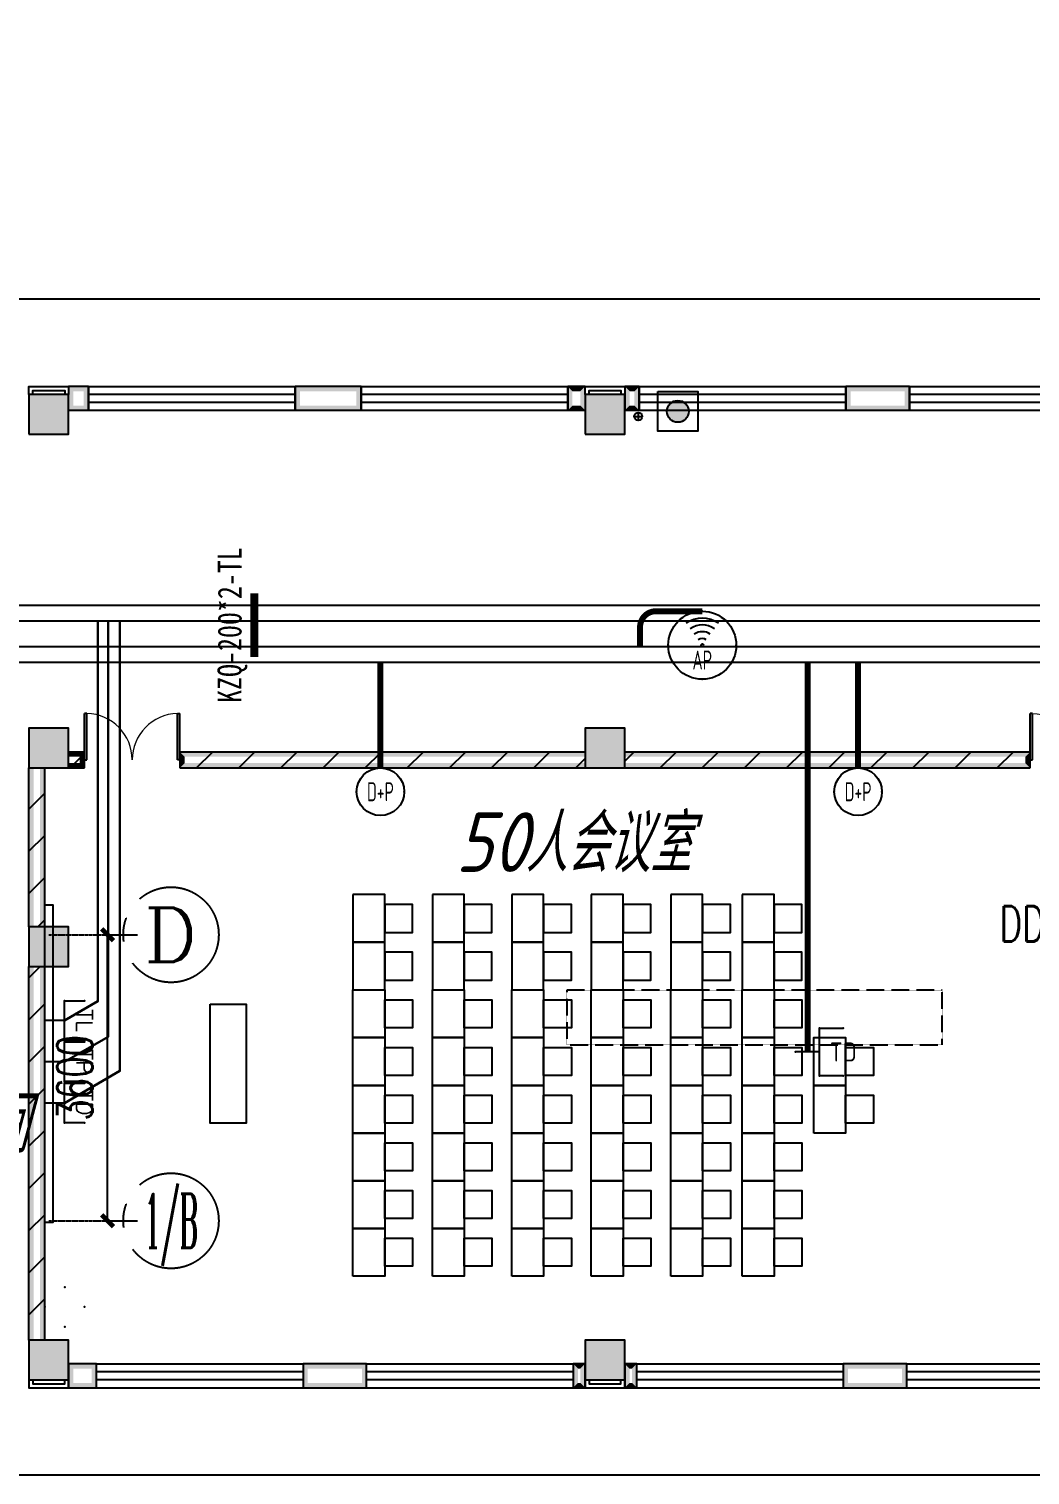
# Model space of a CAD drawing. Extents: x 1241380 to 1952554, y 1012187 to 1766051.
# Drawn here: x 1637665 to 1650265, y 1203521 to 1221721 of the extents above; entities that cross this region are included whole.
import ezdxf
from ezdxf.enums import TextEntityAlignment as Align

# ---------------------------------------------------------------- set-up
doc = ezdxf.new("R2010")
doc.units = 0
doc.linetypes.add('CENTER', pattern=[2, 1.25, -0.25, 0.25, -0.25])
doc.linetypes.add('DASH', pattern=[0.35, 0.25, -0.1])
for name, color, linetype in [('1-建筑底图', 8, 'Continuous'), ('AXIS', 251, 'CENTER'), ('AXIS_TEXT', 7, 'Continuous'), ('CABLETRAY_PDS', 4, 'Continuous'), ('DOTLN', 2, 'DASH'), ('EQUIP-插座', 3, 'Continuous'), ('EQUIP-照明', 3, 'Continuous'), ('EQUIP-通讯', 3, 'Continuous'), ('PUB_DIM', 11, 'Continuous'), ('PUB_HATCH', 8, 'Continuous'), ('WIRE-综合布线', 5, 'Continuous'), ('光纤点位', 3, 'Continuous'), ('内网桥架', 1, 'Continuous'), ('填充', 8, 'Continuous'), ('家具', 8, 'Continuous'), ('抗震支吊架', 2, 'Continuous'), ('排水', 153, 'Continuous'), ('红机电话', 3, 'Continuous'), ('蓝机电话', 3, 'Continuous')]:
    doc.layers.add(name, color=color, linetype=linetype)
doc.layers.add('内网线路', color=1, linetype='Continuous', lineweight=30)
doc.layers.get('EQUIP-插座').off()
doc.styles.add('_TCH_AXIS', font='COMPLEX', dxfattribs={"bigfont": 'GBCBIG'})
doc.styles.add('_TCH_DIM', font='SIMPLEX', dxfattribs={"bigfont": 'GBCBIG'})
doc.styles.add('_TCH_DIM_T3', font='SIMPLEX', dxfattribs={"width": 0.705882, "bigfont": 'GBCBIG'})
doc.styles.add('_TEL_ATTDEF', font='GBENOR', dxfattribs={"width": 0.8, "height": 3, "bigfont": 'GBCBIG'})
doc.styles.add('_TEL_DIM', font='SIMPLEX', dxfattribs={"width": 0.8, "height": 3.5, "bigfont": 'HZTXT'})
doc.styles.add('COMPLEX', font='COMPLEX')
doc.styles.add('kzcad', font='', dxfattribs={"width": 0.8})
doc.styles.get("Standard").update_dxf_attribs({"font": 'gbeitc.shx', "bigfont": 'gbcbig.shx'})
doc.styles.get('kzcad').set_extended_font_data('SimSun')
doc.linetypes.add('JIEDI', pattern='A,1.25,-0.25,0.25,-0.25,0.625,["/",Standard,S=0.6,R=0,X=0,Y=-0.3],0.625,-0.25,0.25,-0.25', length=4)
doc.dimstyles.new('_TCH_ARCH&&150', dxfattribs={"dimtxt": 446.25, "dimasz": 150, "dimexe": 375, "dimexo": 450, "dimgap": 189.375, "dimtad": 1, "dimdec": 0, "dimzin": 0, "dimdsep": 46, "dimtxsty": '_TCH_DIM_T3', "dimblk": 'ARCHTICK', "dimcen": 0.09, "dimclrt": 7, "dimazin": 2, "dimtfac": 1, "dimtdec": 0, "dimtix": 1, "dimtmove": 2, "dimatfit": 3, "dimfxl": 1, "dimtolj": 1, "dimtzin": 0, "dimarcsym": 0})
pattern_1 = [(45, (-636285.87, -718395.4), (-265.16515, 265.16515), [])]

# ---------------------------------------------------------------- blocks, each defined once
blk = doc.blocks.new('123')
at = {"layer": '家具'}
for points in [[(574640, 809993), (574640, 809393), (574240, 809393), (574240, 809993)], [(575540, 809993), (575540, 809393), (575140, 809393), (575140, 809993)], [(576540, 809993), (576540, 809393), (576140, 809393), (576140, 809993)], [(577540, 809993), (577540, 809393), (577140, 809393), (577140, 809993)], [(578540, 809993), (578540, 809393), (578140, 809393), (578140, 809993)], [(579540, 809993), (579540, 809393), (579140, 809393), (579140, 809993)], [(574240, 809868), (574240, 809518), (573890, 809518), (573890, 809868)], [(575140, 809868), (575140, 809518), (574790, 809518), (574790, 809868)], [(576140, 809868), (576140, 809518), (575790, 809518), (575790, 809868)], [(577140, 809868), (577140, 809518), (576790, 809518), (576790, 809868)], [(578140, 809868), (578140, 809518), (577790, 809518), (577790, 809868)], [(579140, 809868), (579140, 809518), (578790, 809518), (578790, 809868)], [(583418, 805865), (583418, 809865), (583318, 809865), (583318, 805865)], [(574640, 809393), (574640, 808793), (574240, 808793), (574240, 809393)], [(575540, 809393), (575540, 808793), (575140, 808793), (575140, 809393)], [(576540, 809393), (576540, 808793), (576140, 808793), (576140, 809393)], [(577540, 809393), (577540, 808793), (577140, 808793), (577140, 809393)], [(578540, 809393), (578540, 808793), (578140, 808793), (578140, 809393)], [(579540, 809393), (579540, 808793), (579140, 808793), (579140, 809393)], [(574240, 809268), (574240, 808918), (573890, 808918), (573890, 809268)], [(575140, 809268), (575140, 808918), (574790, 808918), (574790, 809268)], [(576140, 809268), (576140, 808918), (575790, 808918), (575790, 809268)], [(577140, 809268), (577140, 808918), (576790, 808918), (576790, 809268)], [(578140, 809268), (578140, 808918), (577790, 808918), (577790, 809268)], [(579140, 809268), (579140, 808918), (578790, 808918), (578790, 809268)], [(574240, 808318), (574240, 808668), (573890, 808668), (573890, 808318)], [(574640, 808193), (574640, 808793), (574240, 808793), (574240, 808193)], [(575140, 808318), (575140, 808668), (574790, 808668), (574790, 808318)], [(575540, 808193), (575540, 808793), (575140, 808793), (575140, 808193)], [(576140, 808318), (576140, 808668), (575790, 808668), (575790, 808318)], [(576540, 808193), (576540, 808793), (576140, 808793), (576140, 808193)], [(577140, 808318), (577140, 808668), (576790, 808668), (576790, 808318)], [(577540, 808193), (577540, 808793), (577140, 808793), (577140, 808193)], [(578140, 808318), (578140, 808668), (577790, 808668), (577790, 808318)], [(578540, 808193), (578540, 808793), (578140, 808793), (578140, 808193)], [(579140, 808318), (579140, 808668), (578790, 808668), (578790, 808318)], [(579540, 808193), (579540, 808793), (579140, 808793), (579140, 808193)], [(581335, 808615), (580885, 808615), (580885, 807115), (581335, 807115)], [(573740, 807593), (573740, 808193), (573340, 808193), (573340, 807593)], [(574640, 807593), (574640, 808193), (574240, 808193), (574240, 807593)], [(575540, 807593), (575540, 808193), (575140, 808193), (575140, 807593)], [(576540, 807593), (576540, 808193), (576140, 808193), (576140, 807593)], [(577540, 807593), (577540, 808193), (577140, 808193), (577140, 807593)], [(578540, 807593), (578540, 808193), (578140, 808193), (578140, 807593)], [(579540, 807593), (579540, 808193), (579140, 808193), (579140, 807593)], [(573340, 807718), (573340, 808068), (572990, 808068), (572990, 807718)], [(574240, 807718), (574240, 808068), (573890, 808068), (573890, 807718)], [(575140, 807718), (575140, 808068), (574790, 808068), (574790, 807718)], [(576140, 807718), (576140, 808068), (575790, 808068), (575790, 807718)], [(577140, 807718), (577140, 808068), (576790, 808068), (576790, 807718)], [(578140, 807718), (578140, 808068), (577790, 808068), (577790, 807718)], [(579140, 807718), (579140, 808068), (578790, 808068), (578790, 807718)], [(573740, 806993), (573740, 807593), (573340, 807593), (573340, 806993)], [(574640, 806993), (574640, 807593), (574240, 807593), (574240, 806993)], [(575540, 806993), (575540, 807593), (575140, 807593), (575140, 806993)], [(576540, 806993), (576540, 807593), (576140, 807593), (576140, 806993)], [(577540, 806993), (577540, 807593), (577140, 807593), (577140, 806993)], [(578540, 806993), (578540, 807593), (578140, 807593), (578140, 806993)], [(579540, 806993), (579540, 807593), (579140, 807593), (579140, 806993)], [(573340, 807118), (573340, 807468), (572990, 807468), (572990, 807118)], [(574240, 807118), (574240, 807468), (573890, 807468), (573890, 807118)], [(575140, 807118), (575140, 807468), (574790, 807468), (574790, 807118)], [(576140, 807118), (576140, 807468), (575790, 807468), (575790, 807118)], [(577140, 807118), (577140, 807468), (576790, 807468), (576790, 807118)], [(578140, 807118), (578140, 807468), (577790, 807468), (577790, 807118)], [(579140, 807118), (579140, 807468), (578790, 807468), (578790, 807118)], [(574640, 806393), (574640, 806993), (574240, 806993), (574240, 806393)], [(575540, 806393), (575540, 806993), (575140, 806993), (575140, 806393)], [(576540, 806393), (576540, 806993), (576140, 806993), (576140, 806393)], [(577540, 806393), (577540, 806993), (577140, 806993), (577140, 806393)], [(578540, 806393), (578540, 806993), (578140, 806993), (578140, 806393)], [(579540, 806393), (579540, 806993), (579140, 806993), (579140, 806393)], [(574240, 806518), (574240, 806868), (573890, 806868), (573890, 806518)], [(575140, 806518), (575140, 806868), (574790, 806868), (574790, 806518)], [(576140, 806518), (576140, 806868), (575790, 806868), (575790, 806518)], [(577140, 806518), (577140, 806868), (576790, 806868), (576790, 806518)], [(578140, 806518), (578140, 806868), (577790, 806868), (577790, 806518)], [(579140, 806518), (579140, 806868), (578790, 806868), (578790, 806518)], [(574240, 805918), (574240, 806268), (573890, 806268), (573890, 805918)], [(574640, 805793), (574640, 806393), (574240, 806393), (574240, 805793)], [(575140, 805918), (575140, 806268), (574790, 806268), (574790, 805918)], [(575540, 805793), (575540, 806393), (575140, 806393), (575140, 805793)], [(576140, 805918), (576140, 806268), (575790, 806268), (575790, 805918)], [(576540, 805793), (576540, 806393), (576140, 806393), (576140, 805793)], [(577140, 805918), (577140, 806268), (576790, 806268), (576790, 805918)], [(577540, 805793), (577540, 806393), (577140, 806393), (577140, 805793)], [(578140, 805918), (578140, 806268), (577790, 806268), (577790, 805918)], [(578540, 805793), (578540, 806393), (578140, 806393), (578140, 805793)], [(579140, 805918), (579140, 806268), (578790, 806268), (578790, 805918)], [(579540, 805793), (579540, 806393), (579140, 806393), (579140, 805793)], [(574640, 805193), (574640, 805793), (574240, 805793), (574240, 805193)], [(575540, 805193), (575540, 805793), (575140, 805793), (575140, 805193)], [(576540, 805193), (576540, 805793), (576140, 805793), (576140, 805193)], [(577540, 805193), (577540, 805793), (577140, 805793), (577140, 805193)], [(578540, 805193), (578540, 805793), (578140, 805793), (578140, 805193)], [(579540, 805193), (579540, 805793), (579140, 805793), (579140, 805193)], [(574240, 805318), (574240, 805668), (573890, 805668), (573890, 805318)], [(575140, 805318), (575140, 805668), (574790, 805668), (574790, 805318)], [(576140, 805318), (576140, 805668), (575790, 805668), (575790, 805318)], [(577140, 805318), (577140, 805668), (576790, 805668), (576790, 805318)], [(578140, 805318), (578140, 805668), (577790, 805668), (577790, 805318)], [(579140, 805318), (579140, 805668), (578790, 805668), (578790, 805318)]]:
    blk.add_lwpolyline(points, close=True, dxfattribs=at)
blk = doc.blocks.new('_AXISO')
blk.add_circle((0, 0), 0.5)
at = {"layer": 'AXIS_TEXT', "style": 'COMPLEX', "width": 1.041667}
blk.add_attdef('A', text='', height=0.56, dxfattribs=at).set_placement((-0.25, -0.28), (0.25, -0.28), align=Align.FIT)
blk = doc.blocks.new('_ArchTick')
at = {"color": 0, "linetype": 'ByBlock', "const_width": 0.4}
blk.add_lwpolyline([(-0.5, -0.5), (0.5, 0.5)], dxfattribs=at)
blk = doc.blocks.new('*D46')
at = {"layer": 'Defpoints', "color": 0}
for p in [(994108, 780792), (994598, 780792), (994108, 777192)]:
    blk.add_point(p, dxfattribs=at)
at = {"layer": 'PUB_DIM', "color": 0, "lineweight": -2, "transparency": 16777216}
for p, q in [((994558, 780792), (994973, 780792)), ((994598, 777192), (994598, 780792)), ((994558, 777192), (994973, 777192))]:
    blk.add_line(p, q, dxfattribs=at)
at = {"layer": 'PUB_DIM', "color": 0, "lineweight": -2, "transparency": 16777216, "xscale": 150, "yscale": 150, "zscale": 150}
for p, rotation in [((994598, 780792), 90), ((994598, 777192), 270)]:
    blk.add_blockref('_ArchTick', p, dxfattribs=dict(at, rotation=rotation))
at = {"layer": 'PUB_DIM', "color": 7, "transparency": 16777216, "insert": (994186, 778992), "char_height": 446.2, "attachment_point": 5, "rotation": 90, "style": '_TCH_DIM_T3'}
blk.add_mtext('\\A1;3600', dxfattribs=at)
blk = doc.blocks.new('ng')
at = {"layer": '排水'}
for p, q in [((345991, 781358), (346091, 781358)), ((346041, 781408), (346041, 781308))]:
    blk.add_line(p, q, dxfattribs=at)
blk.add_circle((346041, 781358), 50, dxfattribs=at)
blk = doc.blocks.new('雨水管')
at = {"layer": '排水'}
blk.add_blockref('ng', (655236, -122908), dxfattribs=at)
blk = doc.blocks.new('xfjyc')
at = {"layer": '填充'}
h = blk.add_hatch(color=1, dxfattribs=at)
h.dxf.hatch_style = 1
edge = h.paths.add_edge_path()
edge.add_arc((250, 250), 137, 0, 360)
blk.add_lwpolyline([(0, 500), (500, 500), (500, 0), (0, 0)], close=True)
at = {"color": 1}
blk.add_circle((250, 250), 137, dxfattribs=at)
blk = doc.blocks.new('xfjyc2')
blk.add_blockref('xfjyc', (74867, 14037))
blk = doc.blocks.new('$DorLib2D$00000002')
at = {"color": 0}
for p, q in [((-0.5, 0), (-0.5, 0.4875)), ((-0.475, 0.4875), (-0.5, 0.4875)), ((-0.475, 0), (-0.475, 0.4875)), ((0.475, 0), (0.475, 0.4875)), ((0.475, 0.4875), (0.5, 0.4875)), ((0.5, 0), (0.5, 0.4875)), ((-0.5, 0), (-0.475, 0)), ((0.5, 0), (0.475, 0))]:
    blk.add_line(p, q, dxfattribs=at)
at = {"color": 0, "lineweight": 13}
for centre, start, end in [((-0.4875, 0), 0, 88.53072), ((0.4875, 0), 91.46928, 180)]:
    blk.add_arc(centre, 0.4875, start, end, dxfattribs=at)
blk = doc.blocks.new('_FZH')
blk.add_lwpolyline([(-0.5, -0.5), (0.5, -0.5), (0.5, 0.5), (-0.5, 0.5)], close=True)
at = {"layer": 'PUB_HATCH'}
blk.add_solid([(-0.5, -0.5), (0.5, -0.5), (-0.5, 0.5), (0.5, 0.5)], dxfattribs=at)
blk = doc.blocks.new('$WINLIB2D$00000001')
at = {"color": 0}
for points in [[(-0.5, 0.5), (-0.5, -0.5)], [(-0.5, 0.5), (0.5, 0.5)], [(0.5, -0.5), (0.5, 0.5)], [(0.5, 0.1667), (-0.5, 0.1667)], [(0.5, -0.1667), (-0.5, -0.1667)], [(-0.5, -0.5), (0.5, -0.5)]]:
    blk.add_lwpolyline(points, dxfattribs=at)
blk = doc.blocks.new('$equip$00002670')
for p, q in [((-0.5, 0.499), (-0.5, 0.999)), ((0.5, 0.999), (0.5, 0.499)), ((0.5, 0.499), (-0.5, 0.499)), ((0, 0.5), (0, 0))]:
    blk.add_line(p, q)
for p in [(-0.5, 0.999), (0.5, 0.999), (-0.5, 0.499), (0.5, 0.499), (0, 0)]:
    blk.add_point(p)
at = {"color": 7, "style": '_TEL_DIM'}
blk.add_attdef('$TEXT$', text='', height=0.4, dxfattribs=at).set_placement((0, 0.999), align=Align.MIDDLE_CENTER)
at = {"color": 7, "style": '_TEL_DIM', "flags": 1}
blk.add_attdef('A', text='', height=0.000025, dxfattribs=at).set_placement((0, 0), align=Align.MIDDLE_CENTER)
blk = doc.blocks.new('$equip_U$00000091(win7-PC-wzy)')
for radius in [0.714, 0.0272]:
    blk.add_circle((0, 0), radius)
for radius in [0.571, 0.428, 0.285, 0.143]:
    blk.add_arc((0, 0), radius, 53.7049, 126.2951)
for p in [(0, 0.714), (-0.714, 0), (0.714, 0), (0, -0.714)]:
    blk.add_point(p)
at = {"color": 7, "style": '_TEL_DIM', "flags": 1}
for tag in ['A', 'REMARK']:
    blk.add_attdef(tag, text='', height=0.00002, dxfattribs=at).set_placement((0, 0), align=Align.MIDDLE_CENTER)
at = {"color": 7, "style": '_TEL_DIM', "width": 0.7}
blk.add_attdef('$TEXT$', text='', height=0.4, dxfattribs=at).set_placement((0, -0.31), align=Align.MIDDLE_CENTER)
blk = doc.blocks.new('$equip$00001239')
for p, q in [((-0.5, 1.05), (-0.5, 1)), ((0.5, 1), (-0.5, 1)), ((0.5, 1.05), (0.5, 1)), ((0.5, 0.5), (-0.5, 0.5)), ((0, 0.5), (0, 0))]:
    blk.add_line(p, q)
blk.add_arc((0, 1), 0.5, 180, 0)
for points in [[(0, 0.75), (-0.433, 0.75), (0, 1), (-0.5, 1)], [(0, 0.567), (-0.25, 0.567), (0, 0.75), (-0.433, 0.75)], [(0, 0.5), (0, 0.5), (0, 0.567), (-0.25, 0.567)]]:
    blk.add_solid(points)
at = {"layer": 'EQUIP-照明'}
for p in [(0, 1), (-0.5, 0.5), (0.5, 0.5), (0, 0)]:
    blk.add_point(p, dxfattribs=at)
at = {"layer": 'EQUIP-照明', "flags": 9}
blk.add_attdef('A', (0, 0), '', height=0.00002, dxfattribs=at)
blk = doc.blocks.new('$equip$00001867')
for p, q in [((-0.5, 0.499), (-0.5, 0.999)), ((0.5, 0.999), (0.5, 0.499)), ((0.5, 0.499), (-0.5, 0.499)), ((0, 0.5), (0, 0))]:
    blk.add_line(p, q)
for p in [(-0.5, 0.999), (0.5, 0.999), (-0.5, 0.499), (0.5, 0.499), (0, 0)]:
    blk.add_point(p)
at = {"color": 7, "style": '_TEL_DIM'}
blk.add_attdef('$TEXT$', text='', height=0.4, dxfattribs=at).set_placement((0, 0.999), align=Align.MIDDLE_CENTER)
at = {"color": 7, "style": '_TEL_DIM', "flags": 1}
blk.add_attdef('A', text='', height=0.00002, dxfattribs=at).set_placement((0, 0), align=Align.MIDDLE_CENTER)
blk = doc.blocks.new('A$C4A9128F6')
at = {"layer": 'DOTLN', "linetype": 'DASH'}
blk.add_lwpolyline([(6771, -77932.4), (11493.5, -77932.4), (11493.5, -77242.2), (6771, -77242.2)], close=True, dxfattribs=at)
at = {"layer": '内网桥架'}
for p, q in [((-8671.5, -72400.1), (36372.8, -72400.1)), ((36372.8, -72600.1), (-8671.5, -72600.1))]:
    blk.add_line(p, q, dxfattribs=at)
at = {"layer": '内网线路'}
for points in [[(449.7, -77626.3), (867.6, -77383.2), (867.6, -72600.1)], [(449.7, -78144.6), (998.6, -77830.3), (998.6, -72600.1)], [(449.7, -78664.6), (1146.2, -78260.2), (1146.2, -72600.1)]]:
    blk.add_lwpolyline(points, dxfattribs=at)
at = {"layer": 'EQUIP-插座', "xscale": 500, "yscale": 500, "zscale": 500, "rotation": 270}
blk.add_blockref('$equip$00001239', (200.2, -81230.2), dxfattribs=at)
at = {"layer": '光纤点位', "xscale": 500, "yscale": 500, "zscale": 500, "rotation": 270}
blk.add_blockref('$equip$00002670', (200.2, -78664.6), dxfattribs=at).add_auto_attribs({'$TEXT$': 'TD'})
at = {"layer": '红机电话', "xscale": 500, "yscale": 500, "zscale": 500, "rotation": 270}
blk.add_blockref('$equip$00001867', (200.2, -78144.6), dxfattribs=at).add_auto_attribs({'$TEXT$': 'TP'})
at = {"layer": '蓝机电话', "xscale": 500, "yscale": 500, "zscale": 500, "rotation": 270}
blk.add_blockref('$equip$00001867', (200.2, -77626.3), dxfattribs=at).add_auto_attribs({'$TEXT$': 'TL'})
blk = doc.blocks.new('$equip_U$00000080(win7-PC-wzy)')
blk.add_circle((0, 0.5), 0.5)
for p in [(0, 0.999), (-0.5, 0.5), (0.5, 0.5)]:
    blk.add_point(p)
at = {"color": 7, "style": '_TEL_DIM', "width": 0.7}
blk.add_attdef('$TEXT$', text='', height=0.4, dxfattribs=at).set_placement((0, 0.5), align=Align.MIDDLE_CENTER)
at = {"color": 7, "style": '_TEL_DIM', "flags": 1}
for tag in ['A', 'REMARK']:
    blk.add_attdef(tag, text='', height=0.00002, dxfattribs=at).set_placement((0, 0), align=Align.MIDDLE_CENTER)
blk = doc.blocks.new('ERT')
at = {"layer": 'AXIS'}
for p, q in [((993858.2, 780792.1), (994796.2, 780792.1)), ((993858.2, 777192.1), (994796.2, 777192.1))]:
    blk.add_line(p, q, dxfattribs=at)
ref = blk.add_blockref('_AXISO', (995396.2, 780792.1), dxfattribs=dict(at, xscale=1200, yscale=1200, zscale=1200))
ref.add_attrib('A', 'D', dxfattribs={"layer": 'AXIS_TEXT', "height": 678.8, "style": '_TCH_AXIS', "width": 1.235294}).set_placement((995056.8, 780452.7), (995735.6, 780452.7), align=Align.FIT)
ref = blk.add_blockref('_AXISO', (995396.2, 777192.1), dxfattribs=dict(at, xscale=1200, yscale=1200, zscale=1200))
ref.add_attrib('A', '1/B', dxfattribs={"layer": 'AXIS_TEXT', "height": 678.82, "style": '_TCH_AXIS', "width": 0.388889}).set_placement((995056.8, 776852.7), (995735.6, 776852.7), align=Align.FIT)
at = {"layer": 'PUB_DIM'}
dim = blk.add_aligned_dim(p1=(994108.2, 777192.1), p2=(994108.2, 780792.1), distance=-490.2, dimstyle='_TCH_ARCH&&150', dxfattribs=at)
dim.commit()
dim.dimension.update_dxf_attribs({"geometry": '*D46', "text_midpoint": (994185.9, 778992.1)})
blk = doc.blocks.new('1-一层建筑底图')
at = {"layer": '1-建筑底图'}
for points in [[(67400, 14450), (66900, 14450), (66960, 14390), (67340, 14390)], [(66900, 14450), (66900, 13950), (66960, 14010), (66960, 14390)], [(67400, 13950), (67400, 14450), (67340, 14390), (67340, 14010)], [(67650, 14550), (67400, 14550), (67460, 14490), (67590, 14490)], [(67400, 14550), (67400, 14250), (67460, 14310), (67460, 14490)], [(67650, 14250), (67650, 14550), (67590, 14490), (67590, 14310)], [(71081, 14550), (70250, 14550), (70310, 14490), (71021, 14490)], [(70250, 14550), (70250, 14250), (70310, 14310), (70310, 14490)], [(71081, 14250), (71081, 14550), (71021, 14490), (71021, 14310)], [(73900, 14550), (73681, 14550), (73741, 14490), (73840, 14490)], [(73681, 14550), (73681, 14250), (73741, 14310), (73741, 14490)], [(73900, 14250), (73900, 14450), (73900, 14450), (73900, 14550), (73840, 14490), (73840, 14310)], [(74400, 14450), (73900, 14450), (73960, 14390), (74340, 14390)], [(73900, 14450), (73900, 13950), (73960, 14010), (73960, 14390)], [(74400, 13950), (74400, 14450), (74340, 14390), (74340, 14010)], [(74581, 14550), (74400, 14550), (74460, 14490), (74521, 14490)], [(74400, 14550), (74400, 14250), (74460, 14310), (74460, 14490)], [(74581, 14250), (74581, 14550), (74521, 14490), (74521, 14310)], [(77981, 14550), (77181, 14550), (77241, 14490), (77921, 14490)], [(77181, 14550), (77181, 14250), (77241, 14310), (77241, 14490)], [(77981, 14250), (77981, 14550), (77921, 14490), (77921, 14310)], [(67400, 14250), (67650, 14250), (67590, 14310), (67460, 14310)], [(70250, 14250), (71081, 14250), (71021, 14310), (70310, 14310)], [(73900, 14250), (73900, 14250), (73840, 14310), (73741, 14310), (73681, 14250)], [(74400, 14250), (74581, 14250), (74521, 14310), (74460, 14310)], [(77181, 14250), (77981, 14250), (77921, 14310), (77241, 14310)], [(66900, 13950), (67400, 13950), (67340, 14010), (66960, 14010)], [(73900, 13950), (74400, 13950), (74340, 14010), (73960, 14010)], [(67400, 10250), (66900, 10250), (66960, 10190), (67340, 10190)], [(66900, 10250), (66900, 9750), (66960, 9810), (66960, 10190)], [(67400, 9750), (67400, 10250), (67340, 10190), (67340, 9810)], [(74400, 10250), (73900, 10250), (73960, 10190), (74340, 10190)], [(73900, 10250), (73900, 9750), (73960, 9810), (73960, 10190)], [(74400, 9750), (74400, 10250), (74340, 10190), (74340, 9810)], [(67400, 9950), (67400, 9890), (67540, 9890), (67600, 9950)], [(67600, 9750), (67600, 9950), (67540, 9890), (67540, 9810)], [(73900, 9890), (73900, 9950), (68800, 9950), (68860, 9890)], [(68800, 9950), (68800, 9750), (68860, 9810), (68860, 9890)], [(74400, 9950), (74400, 9890), (79440, 9890), (79500, 9950)], [(79500, 9750), (79500, 9950), (79440, 9890), (79440, 9810)], [(66900, 9750), (67400, 9750), (67340, 9810), (66960, 9810)], [(66960, 9750), (66900, 9750), (66900, 7750), (66960, 7750)], [(67100, 9750), (67040, 9750), (67040, 7750), (67100, 7750)], [(67400, 9810), (67400, 9750), (67600, 9750), (67540, 9810)], [(73900, 9750), (73900, 9810), (68860, 9810), (68800, 9750)], [(73900, 9750), (74400, 9750), (74340, 9810), (73960, 9810)], [(74400, 9810), (74400, 9750), (79500, 9750), (79440, 9810)], [(67400, 7750), (66900, 7750), (66960, 7690), (67340, 7690)], [(66900, 7750), (66900, 7250), (66960, 7310), (66960, 7690)], [(67400, 7250), (67400, 7750), (67340, 7690), (67340, 7310)], [(66900, 7250), (67400, 7250), (67340, 7310), (66960, 7310)], [(66960, 7250), (66900, 7250), (66900, 2550), (66960, 2550)], [(67100, 7250), (67040, 7250), (67040, 2550), (67100, 2550)], [(67400, 2550), (66900, 2550), (66960, 2490), (67340, 2490)], [(66900, 2550), (66900, 2050), (66960, 2110), (66960, 2490)], [(67400, 2050), (67400, 2550), (67340, 2490), (67340, 2110)], [(74400, 2550), (73900, 2550), (73960, 2490), (74340, 2490)], [(73900, 2550), (73900, 2050), (73960, 2110), (73960, 2490)], [(74400, 2050), (74400, 2550), (74340, 2490), (74340, 2110)], [(67750, 2250), (67400, 2250), (67460, 2190), (67690, 2190)], [(67400, 2250), (67400, 1950), (67460, 2010), (67460, 2190)], [(67750, 1950), (67750, 2250), (67690, 2190), (67690, 2010)], [(71150, 2250), (70350, 2250), (70410, 2190), (71090, 2190)], [(70350, 2250), (70350, 1950), (70410, 2010), (70410, 2190)], [(71150, 1950), (71150, 2250), (71090, 2190), (71090, 2010)], [(73900, 2250), (73750, 2250), (73810, 2190), (73840, 2190)], [(73750, 2250), (73750, 1950), (73810, 2010), (73810, 2190)], [(73900, 1950), (73900, 2250), (73840, 2190), (73840, 2010)], [(74550, 2250), (74400, 2250), (74460, 2190), (74490, 2190)], [(74400, 2250), (74400, 1950), (74460, 2010), (74460, 2190)], [(74550, 1950), (74550, 2250), (74490, 2190), (74490, 2010)], [(77950, 2250), (77150, 2250), (77210, 2190), (77890, 2190)], [(77150, 2250), (77150, 1950), (77210, 2010), (77210, 2190)], [(77950, 1950), (77950, 2250), (77890, 2190), (77890, 2010)], [(66900, 2050), (67400, 2050), (67340, 2110), (66960, 2110)], [(67400, 1950), (67750, 1950), (67690, 2010), (67460, 2010)], [(70350, 1950), (71150, 1950), (71090, 2010), (70410, 2010)], [(73750, 1950), (73900, 1950), (73840, 2010), (73810, 2010)], [(73900, 2050), (74400, 2050), (74340, 2110), (73960, 2110)], [(74400, 1950), (74550, 1950), (74490, 2010), (74460, 2010)], [(77150, 1950), (77950, 1950), (77890, 2010), (77210, 2010)]]:
    blk.add_hatch(color=8, dxfattribs=at).paths.add_polyline_path(points)
h = blk.add_hatch(dxfattribs=at)
h.set_pattern_fill('普通砖', color=8, scale=150, style=0)
h.set_pattern_definition(pattern_1)
h.paths.add_polyline_path([(67400, 9950), (67400, 9750), (67600, 9750), (67600, 9950)])
h = blk.add_hatch(dxfattribs=at)
h.set_pattern_fill('普通砖', color=8, scale=150, style=0)
h.set_pattern_definition(pattern_1)
h.paths.add_polyline_path([(73900, 9750), (73900, 9950), (68800, 9950), (68800, 9750)])
h = blk.add_hatch(dxfattribs=at)
h.set_pattern_fill('普通砖', color=8, scale=150, style=0)
h.set_pattern_definition(pattern_1)
h.paths.add_polyline_path([(74400, 9950), (74400, 9750), (79500, 9750), (79500, 9950)])
h = blk.add_hatch(dxfattribs=at)
h.set_pattern_fill('普通砖', color=8, scale=150, style=0)
h.set_pattern_definition(pattern_1)
h.paths.add_polyline_path([(67100, 9750), (66900, 9750), (66900, 7750), (67100, 7750)])
h = blk.add_hatch(dxfattribs=at)
h.set_pattern_fill('普通砖', color=8, scale=150, style=0)
h.set_pattern_definition(pattern_1)
h.paths.add_polyline_path([(67100, 7250), (66900, 7250), (66900, 2550), (67100, 2550)])
at = {"layer": '1-建筑底图', "color": 8}
for p, q in [((67650, 14550), (67400, 14550)), ((67400, 14550), (67400, 14450)), ((67650, 14250), (67650, 14550)), ((71081, 14550), (70250, 14550)), ((70250, 14550), (70250, 14250)), ((71081, 14250), (71081, 14550)), ((73900, 14550), (73681, 14550)), ((73681, 14550), (73681, 14250)), ((73900, 14450), (73900, 14550)), ((74581, 14550), (74400, 14550)), ((74400, 14550), (74400, 14250)), ((74581, 14250), (74581, 14550)), ((77981, 14550), (77181, 14550)), ((77181, 14550), (77181, 14250)), ((77981, 14250), (77981, 14550)), ((67400, 14250), (67650, 14250)), ((70250, 14250), (71081, 14250)), ((73681, 14250), (73900, 14250)), ((74400, 14250), (74581, 14250)), ((77181, 14250), (77981, 14250)), ((67600, 9950), (67400, 9950)), ((67600, 9750), (67600, 9950)), ((73900, 9950), (68800, 9950)), ((68800, 9950), (68800, 9750)), ((79500, 9950), (74400, 9950)), ((79500, 9750), (79500, 9950)), ((66900, 7750), (66900, 9750)), ((67100, 7750), (67100, 9750)), ((67400, 9750), (67600, 9750)), ((68800, 9750), (73900, 9750)), ((74400, 9750), (79500, 9750)), ((66900, 2550), (66900, 7250)), ((67100, 2550), (67100, 7250)), ((67750, 2250), (67400, 2250)), ((67400, 2250), (67400, 1950)), ((67750, 1950), (67750, 2250)), ((71150, 2250), (70350, 2250)), ((70350, 2250), (70350, 1950)), ((71150, 1950), (71150, 2250)), ((73900, 2250), (73750, 2250)), ((73750, 2250), (73750, 1950)), ((73900, 1950), (73900, 2250)), ((74550, 2250), (74400, 2250)), ((74400, 2250), (74400, 1950)), ((74550, 1950), (74550, 2250)), ((77950, 2250), (77150, 2250)), ((77150, 2250), (77150, 1950)), ((77950, 1950), (77950, 2250)), ((67400, 1950), (67750, 1950)), ((70350, 1950), (71150, 1950)), ((73750, 1950), (73900, 1950)), ((74400, 1950), (74550, 1950)), ((77150, 1950), (77950, 1950))]:
    blk.add_line(p, q, dxfattribs=at)
for points in [[(100700, 19050), (100700, 15650), (62500, 15650)], [(106900, 19050), (106900, 15650), (110450, 15650), (110450, 13350), (111050, 13350), (111050, 3150), (110450, 3150), (110450, 850), (63650, 850)], [(66900, 14450), (66900, 14550), (67400, 14550), (67400, 14450)], [(66950, 14450), (66950, 14500), (67350, 14500), (67350, 14450)], [(73900, 14450), (73900, 14550), (74400, 14550), (74400, 14450)], [(73950, 14450), (73950, 14500), (74350, 14500), (74350, 14450)], [(66900, 2050), (66900, 1950), (67400, 1950), (67400, 2050)], [(66950, 2050), (66950, 2000), (67350, 2000), (67350, 2050)], [(73900, 2050), (73900, 1950), (74400, 1950), (74400, 2050)], [(73950, 2050), (73950, 2000), (74350, 2000), (74350, 2050)]]:
    blk.add_lwpolyline(points, dxfattribs=at)
for name, p in [('ERT', (-926708, -773142)), ('雨水管', (-926708, -644277)), ('xfjyc2', (-50, -50))]:
    blk.add_blockref(name, p, dxfattribs=at)
for name, p, xscale, yscale, zscale, rotation in [('_FZH', (67150, 14200), 500.0000000005821, 500.0000000005821, 500.0000000005821, 2.117091838437034e-08), ('_FZH', (74150, 14200), 499.9999997980194, 499.9999997980194, 499.9999997980194, 1.516782244031568e-08), ('$DorLib2D$00000002', (68200, 9850), -1200, -1200, -1200, 180.0000000000019), ('$DorLib2D$00000002', (80100, 9850), 1200, -1200, 1200, 180.0000000000038), ('_FZH', (67150, 10000), 499.9999999309657, 499.9999999309657, 499.9999999309657, 1.091229441765983e-08), ('_FZH', (67150, 7500), 500.0000001757871, 500.0000001757871, 500.0000001757871, 359.9999999865264), ('_FZH', (67150, 2300), 499.9999999125721, 499.9999999125721, 499.9999999125721, 359.9999999924628), ('_FZH', (74150, 2300), 500.0000000455184, 500.0000000455184, 500.0000000455184, 2.334537313756673e-08), ('$WINLIB2D$00000001', (69050, 2100), -2600, 300, -2600, 180.0000000000329), ('$WINLIB2D$00000001', (72450, 2100), -2600, 300, -2600, 180.0000000000329), ('$WINLIB2D$00000001', (75850, 2100), -2600, 300, -2600, 180), ('$WINLIB2D$00000001', (79250, 2100), -2600, 300, -2600, 180)]:
    blk.add_blockref(name, p, dxfattribs=dict(at, xscale=xscale, yscale=yscale, zscale=zscale, rotation=rotation))
for name, p, xscale, yscale, zscale in [('$WINLIB2D$00000001', (68950, 14400), 2600, 300, 2600), ('$WINLIB2D$00000001', (72381, 14400), 2600, 300, 2600), ('$WINLIB2D$00000001', (75881, 14400), 2600, 300, 2600), ('$WINLIB2D$00000001', (79281, 14400), 2600, 300, 2600), ('_FZH', (74150, 10000), 500.0000001420267, 500.0000001420267, 500.0000001420267)]:
    blk.add_blockref(name, p, dxfattribs=dict(at, xscale=xscale, yscale=yscale, zscale=zscale))
at = {"layer": '1-建筑底图', "color": 8, "xscale": -1, "rotation": 359.9999999999865}
blk.add_blockref('123', (650518, -801838), dxfattribs=at)
at = {"layer": '1-建筑底图', "color": 8}
for s, height, p in [('50', 750, (72269, 8441)), ('人会议室', 723.4, (73144, 8441)), ('热计量间', 723.4, (64796, 4904))]:
    blk.add_text(s, height=height, dxfattribs=at).set_placement(p)
at = {"layer": '1-建筑底图', "color": 8, "style": '_TCH_DIM', "width": 0.705882}
blk.add_text('DD2', height=446.2, dxfattribs=at).set_placement((79117, 7565))

msp = doc.modelspace()

# ---------------------------------------------------------------- linework, layer by layer
at = {"layer": 'CABLETRAY_PDS'}
for p, q in [((1636914.9, 1213947.3), (1674399.2, 1213948.2)), ((1674399.2, 1213748.2), (1636914.9, 1213747.3))]:
    msp.add_line(p, q, dxfattribs=at)
at = {"layer": 'WIRE-综合布线', "linetype": 'Continuous', "const_width": 75}
msp.add_lwpolyline([(1645556.8, 1214392.8, 0.4142209), (1645356.8, 1214192.8)], format="xyb", dxfattribs=at)
for points in [[(1645556.8, 1214392.8), (1646139.9, 1214392.8)], [(1645356.9, 1213947.5), (1645356.8, 1214192.8)], [(1642089.4, 1213748.1), (1642089.4, 1212421.1)], [(1647464.7, 1213747.6), (1647464.8, 1208846.1)], [(1648101.3, 1213748.1), (1648101.3, 1212421.1)]]:
    msp.add_lwpolyline(points, dxfattribs=at)
at = {"layer": '抗震支吊架', "color": 2, "const_width": 100}
msp.add_lwpolyline([(1640500.7, 1213818.2), (1640500.7, 1214618.2)], dxfattribs=at)

# ---------------------------------------------------------------- block references
at = {"layer": '1-建筑底图', "linetype": 'JIEDI'}
msp.add_blockref('1-一层建筑底图', (1570765, 1202671.1), dxfattribs=at)
at = {"layer": '1-建筑底图', "color": 3}
msp.add_blockref('A$C4A9128F6', (1637664.8, 1286867.8), dxfattribs=at)
at = {"layer": 'EQUIP-通讯', "linetype": 'JIEDI'}
ref = msp.add_blockref('$equip_U$00000091(win7-PC-wzy)', (1646139.9, 1213964.5), dxfattribs=dict(at, xscale=600, yscale=600, zscale=600))
ref.add_attrib('$TEXT$', 'AP', dxfattribs={"layer": '0', "color": 7, "height": 240, "style": '_TEL_ATTDEF', "width": 0.7}).set_placement((1646139.9, 1213778.3), align=Align.MIDDLE_CENTER)
ref = msp.add_blockref('$equip_U$00000080(win7-PC-wzy)', (1642089.4, 1211821.7), dxfattribs=dict(at, xscale=600, yscale=600, zscale=600))
ref.add_attrib('$TEXT$', 'D+P', dxfattribs={"layer": '0', "color": 7, "height": 240, "style": '_TEL_ATTDEF', "width": 0.7}).set_placement((1642089.4, 1212121.4), align=Align.MIDDLE_CENTER)
ref = msp.add_blockref('$equip_U$00000080(win7-PC-wzy)', (1648101.3, 1211821.7), dxfattribs=dict(at, xscale=600, yscale=600, zscale=600))
ref.add_attrib('$TEXT$', 'D+P', dxfattribs={"layer": '0', "color": 7, "height": 240, "style": '_TEL_ATTDEF', "width": 0.7}).set_placement((1648101.3, 1212121.4), align=Align.MIDDLE_CENTER)
ref = msp.add_blockref('$equip$00002670', (1647315, 1208846.1), dxfattribs=dict(at, xscale=600, yscale=600, zscale=600, rotation=270))
ref.add_attrib('$TEXT$', 'TD', dxfattribs={"layer": '0', "color": 7, "height": 240, "style": '_TEL_ATTDEF'}).set_placement((1647914.4, 1208846.1), align=Align.MIDDLE_CENTER)

# ---------------------------------------------------------------- texts
at = {"layer": '抗震支吊架', "color": 2, "style": 'kzcad', "width": 0.8}
msp.add_text('KZQ-200*2-TL', height=300, rotation=89.88539, dxfattribs=at).set_placement((1640340.7, 1214218.2), align=Align.CENTER)

doc.saveas('drawing.dxf')
